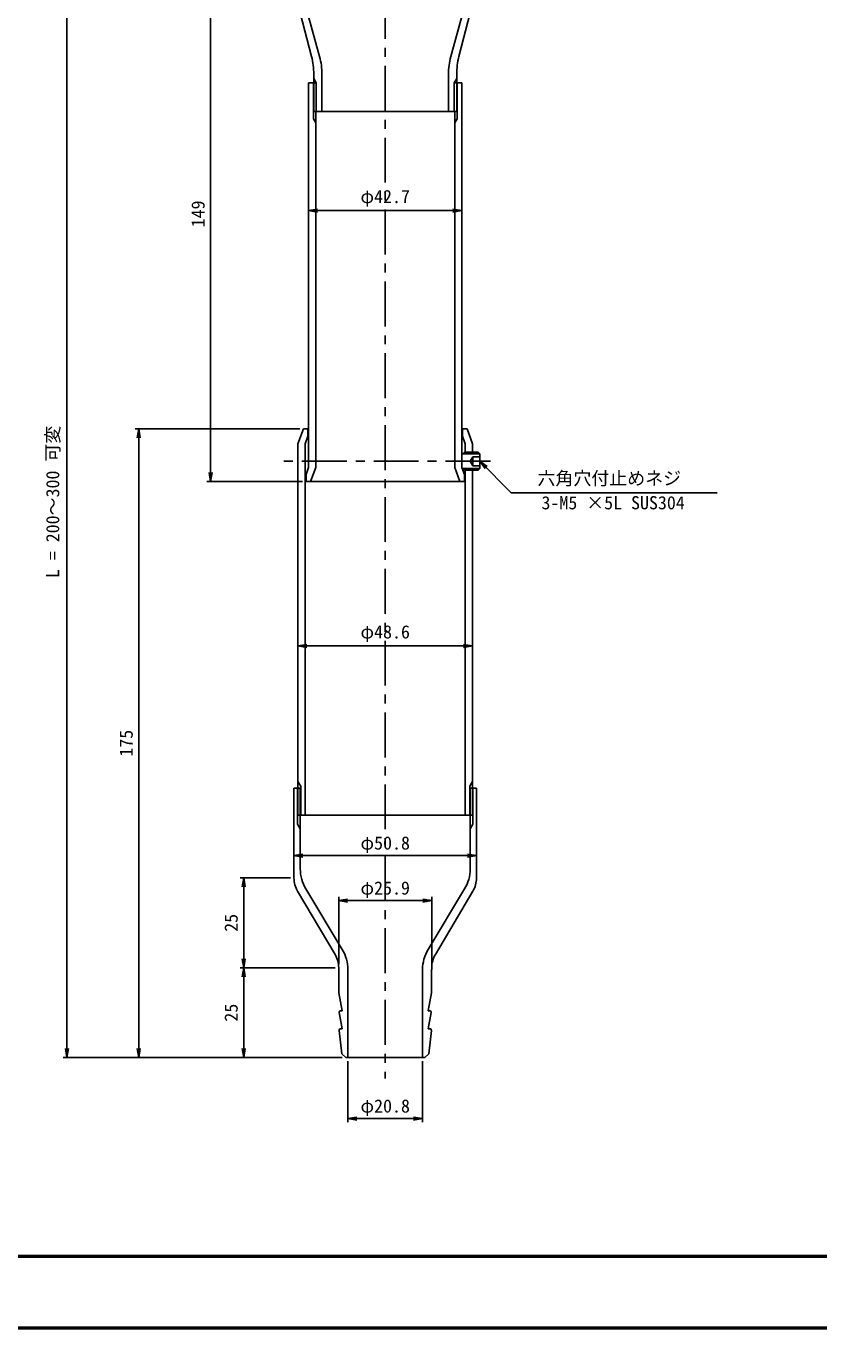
# Model space of a CAD drawing. Units: millimetres at full size, sheet at 1:1. Extents: x -850 to 1682, y -670 to 594.
# Drawn here: x -550.2 to -329.5, y 0 to 362.4 of the extents above; entities that cross this region are included whole.
import ezdxf
from ezdxf.enums import TextEntityAlignment as Align

# ---------------------------------------------------------------- set-up
doc = ezdxf.new("R2010")
doc.units = ezdxf.units.MM
doc.linetypes.add('USER1', pattern=[20, 12.5, -2.5, 2.5, -2.5])
for name, color, linetype, lineweight in [('D-BMK', 2, 'USER1', 25), ('D-BYP', 7, 'Continuous', 25), ('D-STR', 1, 'Continuous', 25), ('D-TTL', 2, 'Continuous', 50), ('DIM', 7, 'Continuous', 25)]:
    doc.layers.add(name, color=color, linetype=linetype, lineweight=lineweight)
doc.styles.add('ＭＳ ゴシック', font='')
doc.styles.get('ＭＳ ゴシック').set_extended_font_data('MS Gothic')

# ---------------------------------------------------------------- blocks, each defined once
blk = doc.blocks.new('open_arrow')
at = {"color": 0, "linetype": 'Continuous', "lineweight": -2}
blk.add_lwpolyline([(7.5, 1.25), (0, 0), (7.5, -1.25)], dxfattribs=at)

msp = doc.modelspace()

# ---------------------------------------------------------------- linework, layer by layer
at = {"layer": 'D-BMK'}
for p, q in [((-450.236, 491.295), (-450.236, 69.477)), ((-420.936, 241.265), (-479.536, 241.265))]:
    msp.add_line(p, q, dxfattribs=at)
at = {"layer": 'D-BYP'}
for p, q in [((-428.186, 235.592), (-472.286, 235.592)), ((-415.141, 232.425), (-357.788, 232.425))]:
    msp.add_line(p, q, dxfattribs=at)
at = {"layer": 'D-STR'}
for p, q in [((-473.91, 366.072), (-470.762, 353.912)), ((-471.87, 366.083), (-468.502, 353.902)), ((-428.602, 366.083), (-431.97, 353.902)), ((-426.562, 366.072), (-429.71, 353.912)), ((-470.136, 348.992), (-470.136, 338.592)), ((-467.836, 348.992), (-467.836, 338.592)), ((-432.636, 348.992), (-432.636, 338.592)), ((-430.336, 348.992), (-430.336, 338.592)), ((-430.336, 347.992), (-430.336, 338.592)), ((-471.586, 346.592), (-471.586, 239.515)), ((-470.136, 346.592), (-471.586, 346.592)), ((-470.236, 346.592), (-470.236, 336.592)), ((-469.424, 346.592), (-470.136, 347.825)), ((-469.424, 346.592), (-470.136, 346.592)), ((-469.424, 346.592), (-469.424, 338.592)), ((-431.048, 346.592), (-430.336, 347.825)), ((-431.048, 346.592), (-431.048, 338.592)), ((-431.048, 346.592), (-430.336, 346.592)), ((-428.886, 346.592), (-430.336, 346.592)), ((-430.236, 346.592), (-430.236, 336.592)), ((-428.886, 346.592), (-428.886, 239.515)), ((-430.336, 338.592), (-470.136, 338.592)), ((-469.586, 338.592), (-469.586, 239.515)), ((-430.886, 338.592), (-430.886, 239.515)), ((-470.236, 336.592), (-469.586, 335.466)), ((-430.236, 336.592), (-430.886, 335.466)), ((-474.536, 246.067), (-473.008, 250.265)), ((-471.586, 250.265), (-473.008, 250.265)), ((-471.736, 250.265), (-471.736, 248.265)), ((-427.464, 250.265), (-428.886, 250.265)), ((-428.736, 250.265), (-428.736, 248.265)), ((-425.936, 246.067), (-427.464, 250.265)), ((-471.736, 248.265), (-472.536, 246.067)), ((-471.586, 248.265), (-471.736, 248.265)), ((-428.736, 248.265), (-428.886, 248.265)), ((-428.736, 248.265), (-427.936, 246.067)), ((-474.536, 246.067), (-474.536, 142.765)), ((-472.536, 246.067), (-472.536, 142.765)), ((-428.136, 243.765), (-428.886, 243.015)), ((-428.886, 243.015), (-428.886, 239.515)), ((-428.886, 243.015), (-428.886, 239.515)), ((-428.626, 243.275), (-423.886, 243.275)), ((-424.376, 243.765), (-428.136, 243.765)), ((-427.936, 246.067), (-427.936, 243.765)), ((-425.936, 246.067), (-425.936, 243.765)), ((-423.886, 243.275), (-424.376, 243.765)), ((-423.886, 243.275), (-423.886, 239.256)), ((-471.586, 239.515), (-472.286, 237.592)), ((-469.586, 239.515), (-471.014, 235.592)), ((-430.886, 239.515), (-429.458, 235.592)), ((-428.886, 239.515), (-428.186, 237.592)), ((-428.886, 239.515), (-428.136, 238.765)), ((-428.626, 239.256), (-423.886, 239.256)), ((-425.886, 242.515), (-426.608, 241.265)), ((-426.608, 241.265), (-425.886, 240.015)), ((-423.886, 242.515), (-425.886, 242.515)), ((-425.886, 242.515), (-425.886, 240.015)), ((-423.886, 240.015), (-425.886, 240.015)), ((-424.376, 238.765), (-423.886, 239.256)), ((-472.286, 235.592), (-472.286, 237.592)), ((-428.186, 235.592), (-428.186, 237.592)), ((-428.136, 238.765), (-424.376, 238.765)), ((-427.936, 238.765), (-427.936, 142.765)), ((-425.936, 238.765), (-425.936, 142.765)), ((-473.886, 150.265), (-475.636, 150.265)), ((-475.636, 150.265), (-475.636, 125.265)), ((-474.636, 150.265), (-474.636, 140.265)), ((-473.761, 150.765), (-474.536, 152.108)), ((-473.886, 150.265), (-473.886, 127.765)), ((-473.761, 150.765), (-473.761, 142.765)), ((-426.711, 150.765), (-425.936, 152.108)), ((-426.711, 150.765), (-426.711, 142.765)), ((-426.586, 150.265), (-426.586, 127.765)), ((-424.836, 150.265), (-426.586, 150.265)), ((-425.836, 150.265), (-425.836, 140.265)), ((-424.836, 150.265), (-424.836, 125.265)), ((-425.936, 142.765), (-474.536, 142.765)), ((-474.636, 140.265), (-473.886, 138.966)), ((-425.836, 140.265), (-426.586, 138.966)), ((-474.616, 121.545), (-464.206, 103.986)), ((-472.338, 122.196), (-462.184, 105.335)), ((-428.134, 122.196), (-438.288, 105.335)), ((-425.856, 121.545), (-436.266, 103.986)), ((-463.186, 100.265), (-463.186, 99.765)), ((-463.186, 99.765), (-463.136, 99.765)), ((-463.136, 99.765), (-463.136, 93.265)), ((-460.636, 99.765), (-460.636, 75.265)), ((-439.836, 99.765), (-439.836, 75.265)), ((-437.336, 99.765), (-437.336, 93.265)), ((-437.286, 99.765), (-437.336, 99.765)), ((-437.286, 100.265), (-437.286, 99.765)), ((-463.136, 93.265), (-462.236, 88.265)), ((-437.336, 93.265), (-438.236, 88.265)), ((-463.051, 87.795), (-462.236, 83.265)), ((-462.657, 88.265), (-462.236, 88.265)), ((-437.814, 88.265), (-438.236, 88.265)), ((-437.421, 87.795), (-438.236, 83.265)), ((-463.086, 82.821), (-462.348, 76.259)), ((-462.688, 83.265), (-462.236, 83.265)), ((-437.783, 83.265), (-438.236, 83.265)), ((-437.386, 82.821), (-438.124, 76.259)), ((-462.348, 76.259), (-461.236, 75.265)), ((-438.124, 76.259), (-439.236, 75.265)), ((-439.236, 75.265), (-461.236, 75.265))]:
    msp.add_line(p, q, dxfattribs=at)
for centre, radius, start, end in [((-489.772, 348.992), 19.637, 0, 14.51106), ((-486.26, 348.992), 18.424, 0, 15.45456), ((-414.212, 348.992), 18.424, 164.54544, 180), ((-410.699, 348.992), 19.637, 165.48894, 180), ((-463.09, 127.765), 10.796, 180, 211.05941), ((-437.382, 127.765), 10.796, 328.94059, 0), ((-468.341, 125.265), 7.295, 180, 210.66188), ((-432.131, 125.265), 7.295, 329.33812, 0), ((-471.432, 99.765), 10.796, 0, 31.05941), ((-429.04, 99.765), 10.796, 148.94059, 180), ((-470.481, 100.265), 7.295, 0, 30.66188), ((-429.991, 100.265), 7.295, 149.33812, 180), ((-462.657, 87.865), 0.4, 90, 190.20397), ((-437.814, 87.865), 0.4, 349.79603, 90), ((-462.688, 82.865), 0.4, 90, 186.41879), ((-437.783, 82.865), 0.4, 353.58121, 90)]:
    msp.add_arc(centre, radius, start, end, dxfattribs=at)
at = {"layer": 'D-TTL'}
for points in [[(-841, 0), (0, 0), (0, 594), (-841, 594)], [(-821, 20), (-20, 20), (-20, 574), (-821, 574)]]:
    msp.add_lwpolyline(points, close=True, dxfattribs=at)
at = {"layer": 'DIM'}
for p, q in [((-538.858, 384.592), (-538.858, 75.265)), ((-498.858, 235.592), (-498.858, 384.592)), ((-471.586, 305.793), (-471.586, 312.028)), ((-428.886, 306.067), (-428.886, 312.028)), ((-471.586, 311.028), (-428.886, 311.028)), ((-474.008, 250.265), (-519.858, 250.265)), ((-518.858, 250.265), (-518.858, 75.265)), ((-473.286, 235.592), (-499.858, 235.592)), ((-474.536, 182.566), (-474.536, 190.851)), ((-474.536, 189.851), (-425.936, 189.851)), ((-425.936, 182.566), (-425.936, 190.851)), ((-475.636, 149.265), (-475.636, 130.498)), ((-424.836, 149.265), (-424.836, 130.498)), ((-475.636, 131.498), (-424.836, 131.498)), ((-476.636, 125.265), (-490.636, 125.265)), ((-489.636, 125.265), (-489.636, 100.265)), ((-463.186, 101.265), (-463.186, 119.967)), ((-437.286, 101.265), (-437.286, 119.967)), ((-437.286, 118.967), (-463.186, 118.967)), ((-464.186, 100.265), (-490.636, 100.265)), ((-464.186, 100.265), (-490.636, 100.265)), ((-489.636, 100.265), (-489.636, 75.265)), ((-462.236, 75.265), (-539.858, 75.265)), ((-462.236, 75.265), (-519.858, 75.265)), ((-462.236, 75.265), (-490.636, 75.265)), ((-460.636, 74.265), (-460.636, 57.289)), ((-439.836, 74.265), (-439.836, 57.289)), ((-439.836, 58.289), (-460.636, 58.289))]:
    msp.add_line(p, q, dxfattribs=at)
msp.add_lwpolyline([(-423.886, 241.265), (-415.141, 232.425), (-419.514, 236.845)], dxfattribs=at)

# ---------------------------------------------------------------- block references
at = {"layer": 'DIM', "xscale": 0.333, "yscale": 0.333}
for p in [(-471.586, 311.028), (-474.536, 189.851), (-475.636, 131.498), (-463.186, 118.967), (-460.636, 58.289)]:
    msp.add_blockref('open_arrow', p, dxfattribs=at)
for p, rotation in [((-428.886, 311.028), 180), ((-518.858, 250.265), 270), ((-423.886, 241.265), 314.7), ((-498.858, 235.592), 90), ((-425.936, 189.851), 180), ((-424.836, 131.498), 180), ((-489.636, 125.265), 270), ((-437.286, 118.967), 180), ((-489.636, 100.265), 90), ((-489.636, 100.265), 270), ((-538.858, 75.265), 90), ((-518.858, 75.265), 90), ((-489.636, 75.265), 90), ((-439.836, 58.289), 180)]:
    msp.add_blockref('open_arrow', p, dxfattribs=dict(at, rotation=rotation))

# ---------------------------------------------------------------- texts
at = {"layer": 'D-BYP', "style": 'ＭＳ ゴシック'}
for s, p in [('六角穴付止めネジ ', (-386.617, 233.569)), ('3-M5 ×5L SUS304', (-386.793, 226.764))]:
    msp.add_text(s, height=3.666, dxfattribs=at).set_placement(p, align=Align.BOTTOM_CENTER)
at = {"layer": 'DIM', "style": 'ＭＳ ゴシック'}
for s, p in [('φ42.7', (-450.236, 314.934)), ('φ48.6', (-450.236, 193.757)), ('φ50.8', (-450.236, 134.998)), ('φ25.9', (-450.236, 122.467)), ('φ20.8', (-450.236, 61.789))]:
    msp.add_text(s, height=3.666, dxfattribs=at).set_placement(p, align=Align.MIDDLE_CENTER)
for s, p in [('149', (-502.358, 310.092)), ('L = 200～300 可変', (-542.815, 229.929)), ('175', (-522.358, 162.765)), ('25', (-493.136, 112.765)), ('25', (-493.136, 87.765))]:
    msp.add_text(s, height=3.666, rotation=90, dxfattribs=at).set_placement(p, align=Align.MIDDLE_CENTER)

doc.saveas('drawing.dxf')
